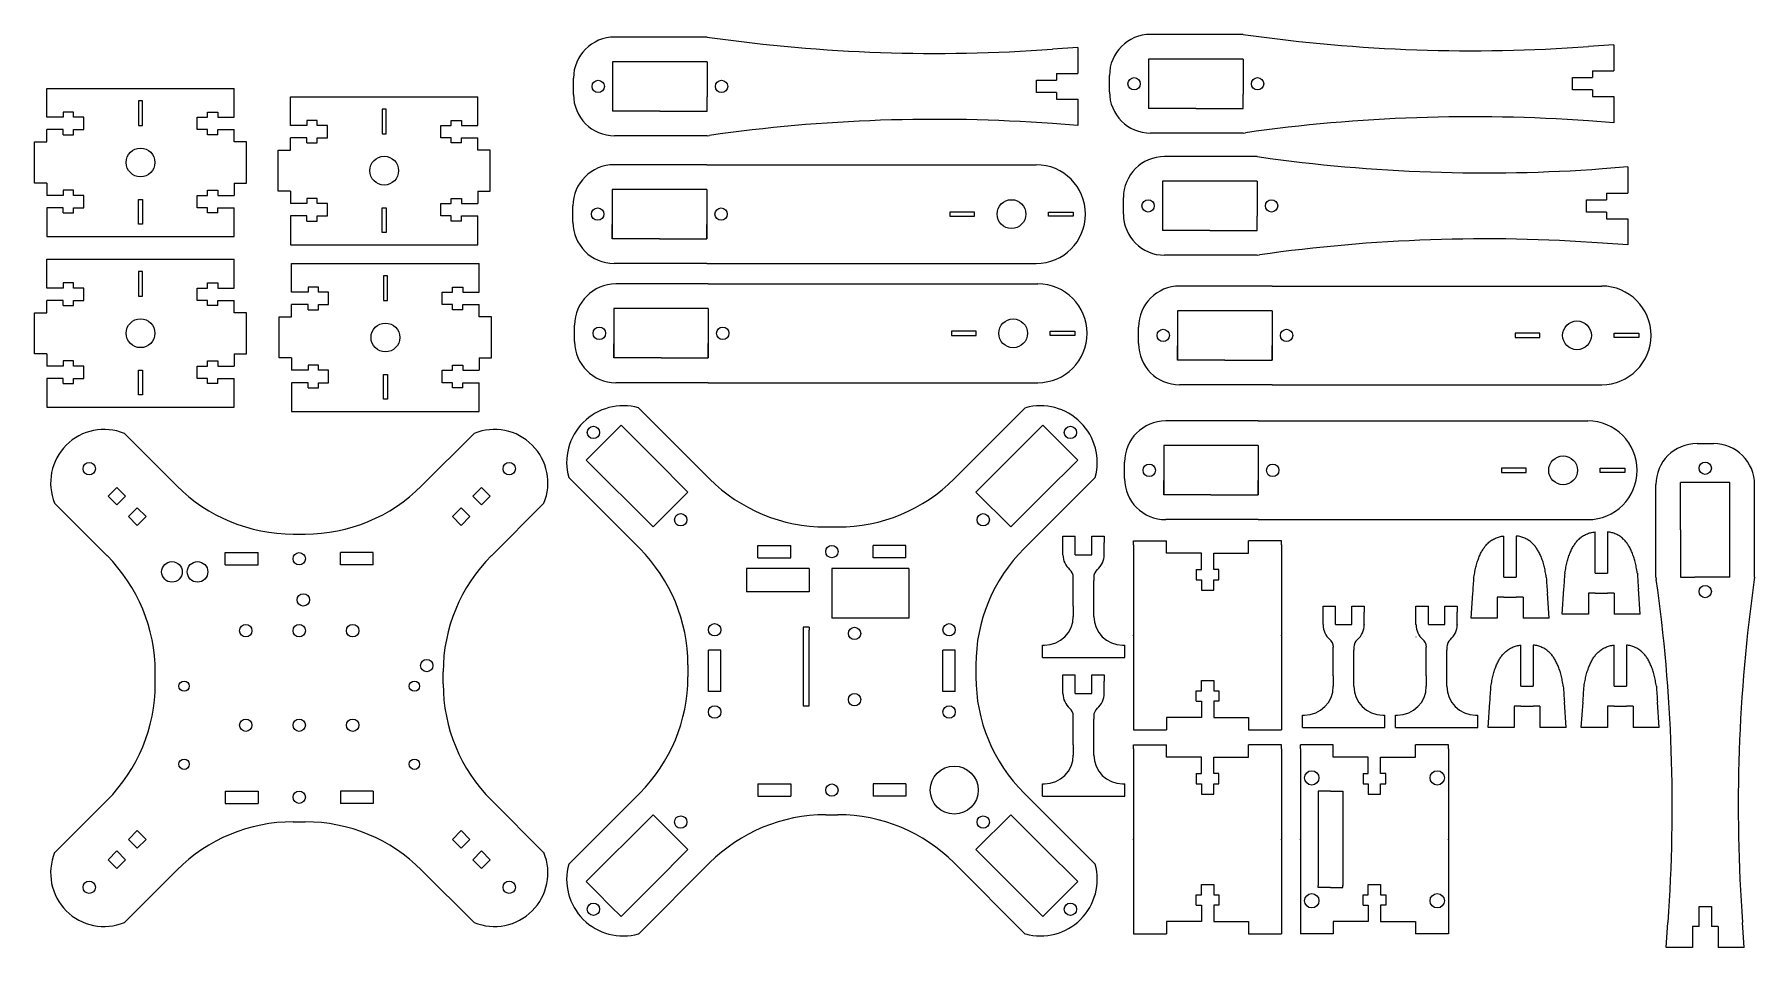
# Model space of a CAD drawing. Header units: millimetres. Extents: x 4 to 213, y 2 to 113.
import ezdxf

# ---------------------------------------------------------------- set-up
doc = ezdxf.new("R2010")
doc.units = ezdxf.units.MM
doc.header["$PDSIZE"] = -1

msp = doc.modelspace()

# ---------------------------------------------------------------- linework, layer by layer
at = {"color": 7, "linetype": 'Continuous', "lineweight": 18}
for p, q in [((85.3, 113.09), (74.05, 113.09)), ((85.3, 113.09), (85.58, 113.05)), ((150.45, 113.41), (139.2, 113.41)), ((150.45, 113.41), (150.73, 113.37)), ((130.35, 111.84), (127.27, 111.61)), ((130.35, 111.84), (130.35, 108.65)), ((195.5, 112.16), (192.43, 111.94)), ((195.5, 112.16), (195.5, 108.98)), ((85.3, 110.09), (73.8, 110.09)), ((73.8, 110.09), (73.8, 104.09)), ((85.3, 110.09), (85.3, 108.33)), ((150.45, 110.41), (138.95, 110.41)), ((138.95, 110.41), (138.95, 104.41)), ((150.45, 110.41), (150.45, 108.65)), ((192.93, 108.98), (195.5, 108.98)), ((192.93, 108.98), (192.93, 108.16)), ((5.02, 103.34), (5.02, 106.84)), ((5.02, 106.84), (16.02, 106.84)), ((16.02, 106.84), (27.82, 106.84)), ((27.82, 103.34), (27.82, 106.84)), ((69.05, 107.09), (69.05, 108.09)), ((69.05, 106.09), (69.05, 107.09)), ((85.3, 108.33), (85.3, 105.84)), ((125.35, 106.34), (125.35, 107.84)), ((125.35, 107.84), (127.77, 107.84)), ((127.77, 108.65), (130.35, 108.65)), ((127.77, 108.65), (127.77, 107.84)), ((134.2, 107.41), (134.2, 108.41)), ((134.2, 106.41), (134.2, 107.41)), ((150.45, 108.65), (150.45, 106.16)), ((190.5, 106.66), (190.5, 108.16)), ((190.5, 108.16), (192.93, 108.16)), ((192.93, 106.66), (190.5, 106.66)), ((192.93, 106.66), (192.93, 105.85)), ((16.17, 105.34), (16.17, 102.34)), ((16.42, 105.34), (16.17, 105.34)), ((16.67, 105.34), (16.42, 105.34)), ((16.67, 102.34), (16.67, 105.34)), ((34.64, 102.34), (34.64, 105.84)), ((34.64, 105.84), (45.64, 105.84)), ((45.64, 105.84), (57.44, 105.84)), ((57.44, 102.34), (57.44, 105.84)), ((85.3, 104.09), (85.3, 105.84)), ((127.77, 106.34), (125.35, 106.34)), ((127.77, 106.34), (127.77, 105.53)), ((127.77, 105.53), (130.35, 105.53)), ((130.35, 105.53), (130.35, 102.34)), ((150.45, 104.41), (150.45, 106.16)), ((192.93, 105.85), (195.5, 105.85)), ((195.5, 105.85), (195.5, 102.66)), ((7.02, 103.34), (5.02, 103.34)), ((7.02, 103.96), (7.02, 103.34)), ((8.27, 103.96), (7.02, 103.96)), ((8.27, 103.34), (8.27, 103.96)), ((9.52, 103.34), (8.27, 103.34)), ((9.52, 101.84), (9.52, 103.34)), ((23.32, 101.84), (23.32, 103.34)), ((23.32, 103.34), (24.57, 103.34)), ((24.57, 103.34), (24.57, 103.96)), ((24.57, 103.96), (25.82, 103.96)), ((25.82, 103.96), (25.82, 103.34)), ((25.82, 103.34), (27.82, 103.34)), ((36.64, 102.96), (36.64, 102.34)), ((37.89, 102.96), (36.64, 102.96)), ((37.89, 102.34), (37.89, 102.96)), ((45.79, 104.34), (45.79, 101.34)), ((46.04, 104.34), (45.79, 104.34)), ((46.29, 104.34), (46.04, 104.34)), ((46.29, 101.34), (46.29, 104.34)), ((54.19, 102.34), (54.19, 102.96)), ((54.19, 102.96), (55.44, 102.96)), ((55.44, 102.96), (55.44, 102.34)), ((79.55, 104.09), (73.8, 104.09)), ((79.55, 104.09), (85.3, 104.09)), ((130.35, 102.34), (127.27, 102.56)), ((144.7, 104.41), (138.95, 104.41)), ((144.7, 104.41), (150.45, 104.41)), ((195.5, 102.66), (192.43, 102.89)), ((7.02, 101.84), (5.02, 101.84)), ((5.02, 100.34), (5.02, 101.84)), ((7.02, 101.21), (7.02, 101.84)), ((7.02, 101.21), (8.27, 101.21)), ((8.27, 101.84), (9.52, 101.84)), ((8.27, 101.21), (8.27, 101.84)), ((16.17, 102.34), (16.67, 102.34)), ((24.57, 101.84), (23.32, 101.84)), ((24.57, 101.21), (24.57, 101.84)), ((25.82, 101.21), (24.57, 101.21)), ((25.82, 101.21), (25.82, 101.84)), ((25.82, 101.84), (27.82, 101.84)), ((27.82, 100.34), (27.82, 101.84)), ((36.64, 102.34), (34.64, 102.34)), ((36.64, 100.84), (34.64, 100.84)), ((34.64, 99.34), (34.64, 100.84)), ((36.64, 100.21), (36.64, 100.84)), ((39.14, 102.34), (37.89, 102.34)), ((37.89, 100.84), (39.14, 100.84)), ((37.89, 100.21), (37.89, 100.84)), ((39.14, 100.84), (39.14, 102.34)), ((45.79, 101.34), (46.29, 101.34)), ((52.94, 100.84), (52.94, 102.34)), ((52.94, 102.34), (54.19, 102.34)), ((54.19, 100.84), (52.94, 100.84)), ((54.19, 100.21), (54.19, 100.84)), ((55.44, 102.34), (57.44, 102.34)), ((55.44, 100.21), (55.44, 100.84)), ((55.44, 100.84), (57.44, 100.84)), ((57.44, 99.34), (57.44, 100.84)), ((85.3, 101.09), (74.05, 101.09)), ((85.3, 101.09), (85.58, 101.13)), ((150.45, 101.41), (139.2, 101.41)), ((150.45, 101.41), (150.73, 101.45)), ((3.52, 95.34), (3.52, 100.34)), ((3.52, 100.34), (5.02, 100.34)), ((29.32, 100.34), (27.82, 100.34)), ((29.32, 95.34), (29.32, 100.34)), ((33.14, 94.34), (33.14, 99.34)), ((33.14, 99.34), (34.64, 99.34)), ((36.64, 100.21), (37.89, 100.21)), ((55.44, 100.21), (54.19, 100.21)), ((58.94, 99.34), (57.44, 99.34)), ((58.94, 94.34), (58.94, 99.34)), ((152.15, 98.56), (140.9, 98.56)), ((152.15, 98.56), (152.43, 98.52)), ((85.24, 97.56), (73.99, 97.56)), ((85.24, 97.56), (125.29, 97.56)), ((197.2, 97.31), (194.12, 97.08)), ((197.2, 97.31), (197.2, 94.12)), ((5.02, 95.34), (3.52, 95.34)), ((5.02, 95.34), (5.02, 93.84)), ((7.02, 94.46), (7.02, 93.84)), ((8.27, 94.46), (7.02, 94.46)), ((8.27, 93.84), (8.27, 94.46)), ((24.57, 93.84), (24.57, 94.46)), ((24.57, 94.46), (25.82, 94.46)), ((25.82, 94.46), (25.82, 93.84)), ((27.82, 95.34), (27.82, 93.84)), ((27.82, 95.34), (29.32, 95.34)), ((34.64, 94.34), (33.14, 94.34)), ((34.64, 94.34), (34.64, 92.84)), ((57.44, 94.34), (57.44, 92.84)), ((57.44, 94.34), (58.94, 94.34)), ((73.74, 94.56), (73.74, 92.8)), ((85.24, 94.56), (73.74, 94.56)), ((73.74, 94.56), (73.74, 88.56)), ((85.24, 94.56), (85.24, 88.56)), ((85.24, 94.56), (85.24, 92.8)), ((152.15, 95.56), (140.65, 95.56)), ((140.65, 95.56), (140.65, 89.56)), ((152.15, 95.56), (152.15, 93.8)), ((194.62, 94.12), (197.2, 94.12)), ((194.62, 94.12), (194.62, 93.31)), ((7.02, 93.84), (5.02, 93.84)), ((7.02, 92.34), (5.02, 92.34)), ((5.02, 92.34), (5.02, 88.84)), ((7.02, 91.71), (7.02, 92.34)), ((9.52, 93.84), (8.27, 93.84)), ((8.27, 92.34), (9.52, 92.34)), ((8.27, 91.71), (8.27, 92.34)), ((9.52, 92.34), (9.52, 93.84)), ((16.17, 90.34), (16.17, 93.34)), ((16.17, 93.34), (16.67, 93.34)), ((16.67, 93.34), (16.67, 90.34)), ((23.32, 92.34), (23.32, 93.84)), ((23.32, 93.84), (24.57, 93.84)), ((24.57, 92.34), (23.32, 92.34)), ((24.57, 91.71), (24.57, 92.34)), ((25.82, 93.84), (27.82, 93.84)), ((25.82, 91.71), (25.82, 92.34)), ((25.82, 92.34), (27.82, 92.34)), ((27.82, 88.84), (27.82, 92.34)), ((36.64, 92.84), (34.64, 92.84)), ((36.64, 93.46), (36.64, 92.84)), ((37.89, 93.46), (36.64, 93.46)), ((37.89, 92.84), (37.89, 93.46)), ((39.14, 92.84), (37.89, 92.84)), ((39.14, 91.34), (39.14, 92.84)), ((45.79, 89.34), (45.79, 92.34)), ((45.79, 92.34), (46.29, 92.34)), ((46.29, 92.34), (46.29, 89.34)), ((52.94, 91.34), (52.94, 92.84)), ((52.94, 92.84), (54.19, 92.84)), ((54.19, 92.84), (54.19, 93.46)), ((54.19, 93.46), (55.44, 93.46)), ((55.44, 93.46), (55.44, 92.84)), ((55.44, 92.84), (57.44, 92.84)), ((68.99, 91.56), (68.99, 92.56)), ((85.24, 92.8), (85.24, 90.31)), ((135.9, 92.56), (135.9, 93.56)), ((135.9, 91.56), (135.9, 92.56)), ((152.15, 93.8), (152.15, 91.31)), ((192.2, 91.81), (192.2, 93.31)), ((192.2, 93.31), (194.62, 93.31)), ((7.02, 91.71), (8.27, 91.71)), ((16.42, 90.34), (16.17, 90.34)), ((16.67, 90.34), (16.42, 90.34)), ((25.82, 91.71), (24.57, 91.71)), ((36.64, 91.34), (34.64, 91.34)), ((34.64, 91.34), (34.64, 87.84)), ((36.64, 90.71), (36.64, 91.34)), ((36.64, 90.71), (37.89, 90.71)), ((37.89, 91.34), (39.14, 91.34)), ((37.89, 90.71), (37.89, 91.34)), ((54.19, 91.34), (52.94, 91.34)), ((54.19, 90.71), (54.19, 91.34)), ((55.44, 90.71), (54.19, 90.71)), ((55.44, 90.71), (55.44, 91.34)), ((55.44, 91.34), (57.44, 91.34)), ((57.44, 87.84), (57.44, 91.34)), ((68.99, 90.56), (68.99, 91.56)), ((73.74, 88.56), (73.74, 90.3)), ((85.24, 88.56), (85.24, 90.31)), ((114.79, 91.81), (114.79, 91.56)), ((117.79, 91.81), (114.79, 91.81)), ((114.79, 91.56), (114.79, 91.31)), ((114.79, 91.31), (117.79, 91.31)), ((117.79, 91.31), (117.79, 91.81)), ((126.79, 91.31), (126.79, 91.81)), ((126.79, 91.81), (129.79, 91.81)), ((129.79, 91.31), (126.79, 91.31)), ((129.79, 91.81), (129.79, 91.56)), ((129.79, 91.56), (129.79, 91.31)), ((152.15, 89.56), (152.15, 91.31)), ((194.62, 91.81), (192.2, 91.81)), ((194.62, 91.81), (194.62, 91)), ((194.62, 91), (197.2, 91)), ((197.2, 91), (197.2, 87.81)), ((5.02, 88.84), (16.02, 88.84)), ((16.02, 88.84), (27.82, 88.84)), ((34.64, 87.84), (45.64, 87.84)), ((45.64, 87.84), (57.44, 87.84)), ((46.04, 89.34), (45.79, 89.34)), ((46.29, 89.34), (46.04, 89.34)), ((79.49, 88.56), (73.74, 88.56)), ((79.49, 88.56), (85.24, 88.56)), ((146.4, 89.56), (140.65, 89.56)), ((146.4, 89.56), (152.15, 89.56)), ((197.2, 87.81), (194.12, 88.03)), ((5.02, 82.57), (5.02, 86.07)), ((5.02, 86.07), (16.02, 86.07)), ((16.02, 86.07), (27.82, 86.07)), ((27.82, 82.57), (27.82, 86.07)), ((152.15, 86.56), (140.9, 86.56)), ((152.15, 86.56), (152.43, 86.6)), ((16.17, 84.57), (16.17, 81.57)), ((16.42, 84.57), (16.17, 84.57)), ((16.67, 84.57), (16.42, 84.57)), ((16.67, 81.57), (16.67, 84.57)), ((34.79, 82.06), (34.79, 85.56)), ((34.79, 85.56), (45.79, 85.56)), ((45.79, 85.56), (57.59, 85.56)), ((45.94, 84.06), (45.94, 81.06)), ((46.19, 84.06), (45.94, 84.06)), ((46.44, 84.06), (46.19, 84.06)), ((46.44, 81.06), (46.44, 84.06)), ((57.59, 82.06), (57.59, 85.56)), ((85.24, 85.56), (73.99, 85.56)), ((85.24, 85.56), (125.29, 85.56)), ((7.02, 82.57), (5.02, 82.57)), ((7.02, 83.2), (7.02, 82.57)), ((8.27, 83.2), (7.02, 83.2)), ((8.27, 82.57), (8.27, 83.2)), ((9.52, 82.57), (8.27, 82.57)), ((9.52, 81.07), (9.52, 82.57)), ((16.17, 81.57), (16.67, 81.57)), ((23.32, 81.07), (23.32, 82.57)), ((23.32, 82.57), (24.57, 82.57)), ((24.57, 82.57), (24.57, 83.2)), ((24.57, 83.2), (25.82, 83.2)), ((25.82, 83.2), (25.82, 82.57)), ((25.82, 82.57), (27.82, 82.57)), ((36.79, 82.06), (34.79, 82.06)), ((36.79, 82.68), (36.79, 82.06)), ((38.04, 82.68), (36.79, 82.68)), ((38.04, 82.06), (38.04, 82.68)), ((39.29, 82.06), (38.04, 82.06)), ((39.29, 80.56), (39.29, 82.06)), ((53.09, 80.56), (53.09, 82.06)), ((53.09, 82.06), (54.34, 82.06)), ((54.34, 82.06), (54.34, 82.68)), ((54.34, 82.68), (55.59, 82.68)), ((55.59, 82.68), (55.59, 82.06)), ((55.59, 82.06), (57.59, 82.06)), ((85.44, 83.06), (74.19, 83.06)), ((85.44, 83.06), (125.49, 83.06)), ((153.98, 82.81), (142.73, 82.81)), ((153.98, 82.81), (194.03, 82.81)), ((3.52, 74.57), (3.52, 79.57)), ((3.52, 79.57), (5.02, 79.57)), ((7.02, 81.07), (5.02, 81.07)), ((5.02, 79.57), (5.02, 81.07)), ((7.02, 80.45), (7.02, 81.07)), ((7.02, 80.45), (8.27, 80.45)), ((8.27, 81.07), (9.52, 81.07)), ((8.27, 80.45), (8.27, 81.07)), ((24.57, 81.07), (23.32, 81.07)), ((24.57, 80.45), (24.57, 81.07)), ((25.82, 80.45), (24.57, 80.45)), ((25.82, 80.45), (25.82, 81.07)), ((25.82, 81.07), (27.82, 81.07)), ((27.82, 79.57), (27.82, 81.07)), ((29.32, 79.57), (27.82, 79.57)), ((29.32, 74.57), (29.32, 79.57)), ((36.79, 80.56), (34.79, 80.56)), ((34.79, 79.06), (34.79, 80.56)), ((36.79, 79.93), (36.79, 80.56)), ((36.79, 79.93), (38.04, 79.93)), ((38.04, 80.56), (39.29, 80.56)), ((38.04, 79.93), (38.04, 80.56)), ((45.94, 81.06), (46.44, 81.06)), ((54.34, 80.56), (53.09, 80.56)), ((54.34, 79.93), (54.34, 80.56)), ((55.59, 79.93), (54.34, 79.93)), ((55.59, 79.93), (55.59, 80.56)), ((55.59, 80.56), (57.59, 80.56)), ((57.59, 79.06), (57.59, 80.56)), ((73.94, 80.06), (73.94, 78.3)), ((85.44, 80.06), (73.94, 80.06)), ((73.94, 80.06), (73.94, 74.06)), ((85.44, 80.06), (85.44, 74.06)), ((85.44, 80.06), (85.44, 78.3)), ((142.48, 79.81), (142.48, 78.05)), ((153.98, 79.81), (142.48, 79.81)), ((142.48, 79.81), (142.48, 73.81)), ((153.98, 79.81), (153.98, 73.81)), ((153.98, 79.81), (153.98, 78.05)), ((33.29, 74.06), (33.29, 79.06)), ((33.29, 79.06), (34.79, 79.06)), ((59.09, 79.06), (57.59, 79.06)), ((59.09, 74.06), (59.09, 79.06)), ((69.19, 77.06), (69.19, 78.06)), ((85.44, 78.3), (85.44, 75.81)), ((137.73, 76.81), (137.73, 77.81)), ((153.98, 78.05), (153.98, 75.56)), ((69.19, 76.06), (69.19, 77.06)), ((73.94, 74.06), (73.94, 75.8)), ((85.44, 74.06), (85.44, 75.81)), ((114.99, 77.31), (114.99, 77.06)), ((117.99, 77.31), (114.99, 77.31)), ((114.99, 77.06), (114.99, 76.81)), ((114.99, 76.81), (117.99, 76.81)), ((117.99, 76.81), (117.99, 77.31)), ((126.99, 76.81), (126.99, 77.31)), ((126.99, 77.31), (129.99, 77.31)), ((129.99, 76.81), (126.99, 76.81)), ((129.99, 77.31), (129.99, 77.06)), ((129.99, 77.06), (129.99, 76.81)), ((137.73, 75.81), (137.73, 76.81)), ((142.48, 73.81), (142.48, 75.55)), ((153.98, 73.81), (153.98, 75.56)), ((183.53, 77.06), (183.53, 76.81)), ((186.53, 77.06), (183.53, 77.06)), ((183.53, 76.81), (183.53, 76.56)), ((183.53, 76.56), (186.53, 76.56)), ((186.53, 76.56), (186.53, 77.06)), ((195.53, 76.56), (195.53, 77.06)), ((195.53, 77.06), (198.53, 77.06)), ((198.53, 76.56), (195.53, 76.56)), ((198.53, 77.06), (198.53, 76.81)), ((198.53, 76.81), (198.53, 76.56)), ((5.02, 74.57), (3.52, 74.57)), ((5.02, 74.57), (5.02, 73.07)), ((7.02, 73.7), (7.02, 73.07)), ((8.27, 73.7), (7.02, 73.7)), ((8.27, 73.07), (8.27, 73.7)), ((24.57, 73.07), (24.57, 73.7)), ((24.57, 73.7), (25.82, 73.7)), ((25.82, 73.7), (25.82, 73.07)), ((27.82, 74.57), (27.82, 73.07)), ((27.82, 74.57), (29.32, 74.57)), ((34.79, 74.06), (33.29, 74.06)), ((34.79, 74.06), (34.79, 72.56)), ((57.59, 74.06), (57.59, 72.56)), ((57.59, 74.06), (59.09, 74.06)), ((79.69, 74.06), (73.94, 74.06)), ((79.69, 74.06), (85.44, 74.06)), ((148.23, 73.81), (142.48, 73.81)), ((148.23, 73.81), (153.98, 73.81)), ((7.02, 73.07), (5.02, 73.07)), ((7.02, 71.57), (5.02, 71.57)), ((5.02, 71.57), (5.02, 68.07)), ((7.02, 70.95), (7.02, 71.57)), ((9.52, 73.07), (8.27, 73.07)), ((8.27, 71.57), (9.52, 71.57)), ((8.27, 70.95), (8.27, 71.57)), ((9.52, 71.57), (9.52, 73.07)), ((16.17, 69.57), (16.17, 72.57)), ((16.17, 72.57), (16.67, 72.57)), ((16.67, 72.57), (16.67, 69.57)), ((23.32, 71.57), (23.32, 73.07)), ((23.32, 73.07), (24.57, 73.07)), ((24.57, 71.57), (23.32, 71.57)), ((24.57, 70.95), (24.57, 71.57)), ((25.82, 73.07), (27.82, 73.07)), ((25.82, 70.95), (25.82, 71.57)), ((25.82, 71.57), (27.82, 71.57)), ((27.82, 68.07), (27.82, 71.57)), ((36.79, 72.56), (34.79, 72.56)), ((36.79, 73.18), (36.79, 72.56)), ((38.04, 73.18), (36.79, 73.18)), ((38.04, 72.56), (38.04, 73.18)), ((39.29, 72.56), (38.04, 72.56)), ((39.29, 71.06), (39.29, 72.56)), ((45.94, 69.06), (45.94, 72.06)), ((45.94, 72.06), (46.44, 72.06)), ((46.44, 72.06), (46.44, 69.06)), ((53.09, 71.06), (53.09, 72.56)), ((53.09, 72.56), (54.34, 72.56)), ((54.34, 72.56), (54.34, 73.18)), ((54.34, 73.18), (55.59, 73.18)), ((55.59, 73.18), (55.59, 72.56)), ((55.59, 72.56), (57.59, 72.56)), ((7.02, 70.95), (8.27, 70.95)), ((16.42, 69.57), (16.17, 69.57)), ((16.67, 69.57), (16.42, 69.57)), ((25.82, 70.95), (24.57, 70.95)), ((36.79, 71.06), (34.79, 71.06)), ((34.79, 71.06), (34.79, 67.56)), ((36.79, 70.43), (36.79, 71.06)), ((36.79, 70.43), (38.04, 70.43)), ((38.04, 71.06), (39.29, 71.06)), ((38.04, 70.43), (38.04, 71.06)), ((46.19, 69.06), (45.94, 69.06)), ((46.44, 69.06), (46.19, 69.06)), ((54.34, 71.06), (53.09, 71.06)), ((54.34, 70.43), (54.34, 71.06)), ((55.59, 70.43), (54.34, 70.43)), ((55.59, 70.43), (55.59, 71.06)), ((55.59, 71.06), (57.59, 71.06)), ((57.59, 67.56), (57.59, 71.06)), ((85.44, 71.06), (74.19, 71.06)), ((85.44, 71.06), (125.49, 71.06)), ((153.98, 70.81), (142.73, 70.81)), ((153.98, 70.81), (194.03, 70.81)), ((5.02, 68.07), (16.02, 68.07)), ((16.02, 68.07), (27.82, 68.07)), ((34.79, 67.56), (45.79, 67.56)), ((45.79, 67.56), (57.59, 67.56)), ((76.95, 68.01), (85.59, 59.37)), ((123.97, 68.01), (115.33, 59.37)), ((14.47, 64.88), (20.84, 58.51)), ((56.96, 64.88), (50.59, 58.51)), ((74.83, 65.88), (73.59, 64.65)), ((78.9, 61.82), (74.83, 65.88)), ((126.09, 65.88), (117.96, 57.75)), ((126.09, 65.88), (127.34, 64.64)), ((152.29, 66.4), (141.04, 66.4)), ((152.29, 66.4), (192.34, 66.4)), ((70.59, 61.64), (71.83, 62.89)), ((71.83, 62.89), (73.59, 64.65)), ((127.34, 64.64), (129.1, 62.88)), ((130.34, 61.64), (129.1, 62.88)), ((140.79, 63.4), (140.79, 61.65)), ((152.29, 63.4), (140.79, 63.4)), ((140.79, 63.4), (140.79, 57.4)), ((152.29, 63.4), (152.29, 57.4)), ((152.29, 63.4), (152.29, 61.64)), ((205.62, 63.66), (206.62, 63.66)), ((206.62, 63.66), (207.62, 63.66)), ((70.59, 61.64), (78.72, 53.51)), ((78.9, 61.82), (82.96, 57.75)), ((126.27, 57.58), (130.34, 61.64)), ((136.04, 60.4), (136.04, 61.4)), ((152.29, 61.64), (152.29, 59.15)), ((181.84, 60.65), (181.84, 60.4)), ((184.84, 60.65), (181.84, 60.65)), ((184.84, 60.15), (184.84, 60.65)), ((193.84, 60.15), (193.84, 60.65)), ((193.84, 60.65), (196.84, 60.65)), ((196.84, 60.65), (196.84, 60.4)), ((68.47, 59.52), (77.1, 50.88)), ((132.46, 59.52), (123.82, 50.88)), ((136.04, 59.4), (136.04, 60.4)), ((140.79, 57.4), (140.79, 59.15)), ((152.29, 57.4), (152.29, 59.15)), ((181.84, 60.4), (181.84, 60.15)), ((181.84, 60.15), (184.84, 60.15)), ((196.84, 60.15), (193.84, 60.15)), ((196.84, 60.4), (196.84, 60.15)), ((200.62, 47.41), (200.62, 58.66)), ((203.62, 53.16), (203.62, 58.91)), ((209.62, 58.91), (203.62, 58.91)), ((209.62, 47.41), (209.62, 58.91)), ((212.62, 47.41), (212.62, 58.66)), ((13.55, 58.31), (12.49, 57.25)), ((13.55, 56.19), (12.49, 57.25)), ((14.61, 57.25), (13.55, 58.31)), ((14.61, 57.25), (13.55, 56.19)), ((56.82, 57.25), (57.88, 58.31)), ((56.82, 57.25), (57.88, 56.19)), ((57.88, 58.31), (58.94, 57.25)), ((57.88, 56.19), (58.94, 57.25)), ((78.72, 53.51), (82.96, 57.75)), ((117.96, 57.75), (122.2, 53.51)), ((126.27, 57.58), (122.2, 53.51)), ((146.54, 57.4), (140.79, 57.4)), ((146.54, 57.4), (152.29, 57.4)), ((5.98, 56.4), (12.36, 50.02)), ((16.03, 55.83), (14.96, 54.77)), ((16.03, 53.71), (14.96, 54.77)), ((17.09, 54.77), (16.03, 55.83)), ((17.09, 54.77), (16.03, 53.71)), ((54.34, 54.77), (55.4, 55.83)), ((54.34, 54.77), (55.4, 53.71)), ((55.4, 55.83), (56.46, 54.77)), ((55.4, 53.71), (56.46, 54.77)), ((65.45, 56.4), (59.07, 50.02)), ((152.29, 54.4), (141.04, 54.4)), ((152.29, 54.4), (192.34, 54.4)), ((34.98, 52.65), (36.44, 52.65)), ((99.73, 53.51), (101.19, 53.51)), ((128.55, 51.64), (128.55, 52.39)), ((128.55, 52.39), (130.05, 52.39)), ((130.05, 51.64), (130.05, 52.39)), ((132.05, 52.39), (133.55, 52.39)), ((132.05, 51.64), (132.05, 52.39)), ((133.55, 52.39), (133.55, 51.64)), ((182.15, 47.41), (182.15, 52.41)), ((183.65, 52.41), (183.65, 47.41)), ((193.22, 47.91), (193.22, 52.91)), ((194.72, 52.91), (194.72, 47.91)), ((203.62, 53.16), (203.62, 47.41)), ((26.71, 50.4), (30.71, 50.4)), ((26.71, 48.9), (26.71, 50.4)), ((30.71, 48.9), (30.71, 50.4)), ((44.71, 50.4), (40.71, 50.4)), ((40.71, 48.9), (40.71, 50.4)), ((44.71, 48.9), (44.71, 50.4)), ((91.46, 51.26), (95.46, 51.26)), ((91.46, 49.76), (91.46, 51.26)), ((95.46, 49.76), (95.46, 51.26)), ((109.46, 51.26), (105.46, 51.26)), ((105.46, 49.76), (105.46, 51.26)), ((109.46, 49.76), (109.46, 51.26)), ((128.55, 50.14), (128.55, 51.64)), ((130.05, 50.14), (130.05, 51.64)), ((132.05, 50.14), (132.05, 51.64)), ((133.55, 50.14), (133.55, 51.64)), ((137.12, 51.83), (141.12, 51.83)), ((137.12, 51.33), (137.12, 51.83)), ((137.12, 51.33), (137.12, 29.33)), ((141.12, 51.33), (141.12, 51.83)), ((141.12, 50.33), (141.12, 51.33)), ((145.37, 50.33), (141.12, 50.33)), ((145.37, 48.33), (145.37, 50.33)), ((146.87, 50.33), (151.12, 50.33)), ((146.87, 48.33), (146.87, 50.33)), ((155.12, 51.83), (151.12, 51.83)), ((151.12, 51.33), (151.12, 51.83)), ((151.12, 50.33), (151.12, 51.33)), ((155.12, 51.33), (155.12, 51.83)), ((155.12, 51.33), (155.12, 29.33)), ((26.71, 48.9), (30.71, 48.9)), ((44.71, 48.9), (40.71, 48.9)), ((97.71, 48.48), (90.09, 48.48)), ((90.09, 48.48), (90.09, 45.63)), ((91.46, 49.76), (95.46, 49.76)), ((97.71, 48.48), (97.71, 45.63)), ((100.46, 48.48), (100.46, 42.43)), ((109.81, 48.48), (100.46, 48.48)), ((109.46, 49.76), (105.46, 49.76)), ((109.81, 48.48), (109.81, 42.43)), ((128.55, 50.14), (128.55, 50.11)), ((128.55, 48.64), (128.55, 48.64)), ((130.05, 50.14), (132.05, 50.14)), ((133.55, 48.64), (133.54, 48.64)), ((133.55, 50.14), (133.55, 50.14)), ((144.74, 48.33), (145.37, 48.33)), ((144.74, 48.33), (144.74, 47.08)), ((147.49, 48.33), (146.87, 48.33)), ((147.49, 47.08), (147.49, 48.33)), ((129.8, 47.02), (129.8, 47.4)), ((129.8, 43.89), (129.8, 47.02)), ((132.3, 47.4), (132.3, 47.02)), ((132.3, 43.89), (132.3, 47.02)), ((144.74, 47.08), (145.37, 47.08)), ((145.37, 47.08), (145.37, 45.83)), ((146.87, 47.08), (147.49, 47.08)), ((146.87, 45.83), (146.87, 47.08)), ((182.15, 47.41), (183.65, 47.41)), ((193.22, 47.91), (194.72, 47.91)), ((200.62, 47.41), (200.66, 47.13)), ((203.62, 47.41), (205.37, 47.41)), ((207.86, 47.41), (205.37, 47.41)), ((209.62, 47.41), (207.86, 47.41)), ((212.62, 47.41), (212.58, 47.13)), ((97.71, 45.63), (90.09, 45.63)), ((145.37, 45.83), (146.87, 45.83)), ((178.15, 42.41), (178.38, 45.48)), ((181.34, 44.98), (181.34, 42.41)), ((182.15, 44.98), (181.34, 44.98)), ((182.15, 44.98), (183.65, 44.98)), ((184.47, 44.98), (183.65, 44.98)), ((184.47, 44.98), (184.47, 42.41)), ((187.65, 42.41), (187.43, 45.48)), ((189.22, 42.91), (189.44, 45.98)), ((192.41, 45.48), (192.41, 42.91)), ((193.22, 45.48), (192.41, 45.48)), ((193.22, 45.48), (194.72, 45.48)), ((195.53, 45.48), (194.72, 45.48)), ((195.53, 45.48), (195.53, 42.91)), ((198.72, 42.91), (198.5, 45.98)), ((109.81, 42.43), (100.46, 42.43)), ((129.8, 43.89), (129.8, 42.64)), ((132.3, 42.64), (132.3, 43.89)), ((160.16, 43.14), (160.16, 43.89)), ((160.16, 43.89), (161.66, 43.89)), ((160.16, 41.64), (160.16, 43.14)), ((161.66, 43.14), (161.66, 43.89)), ((161.66, 41.64), (161.66, 43.14)), ((163.66, 43.89), (165.16, 43.89)), ((163.66, 43.14), (163.66, 43.89)), ((163.66, 41.64), (163.66, 43.14)), ((165.16, 43.89), (165.16, 43.14)), ((165.16, 41.64), (165.16, 43.14)), ((171.46, 43.14), (171.46, 43.89)), ((171.46, 43.89), (172.96, 43.89)), ((171.46, 41.64), (171.46, 43.14)), ((172.96, 43.14), (172.96, 43.89)), ((172.96, 41.64), (172.96, 43.14)), ((174.96, 43.89), (176.46, 43.89)), ((174.96, 43.14), (174.96, 43.89)), ((174.96, 41.64), (174.96, 43.14)), ((176.46, 43.89), (176.46, 43.14)), ((176.46, 41.64), (176.46, 43.14)), ((181.34, 42.41), (178.15, 42.41)), ((187.65, 42.41), (184.47, 42.41)), ((192.41, 42.91), (189.22, 42.91)), ((198.72, 42.91), (195.53, 42.91)), ((96.96, 41.31), (96.96, 31.76)), ((97.71, 41.31), (96.96, 41.31)), ((97.71, 41.31), (97.71, 40.95)), ((97.71, 31.76), (97.71, 40.95)), ((160.16, 41.64), (160.16, 41.6)), ((160.16, 40.14), (160.17, 40.14)), ((161.66, 41.64), (163.66, 41.64)), ((165.16, 41.64), (165.16, 41.63)), ((165.16, 40.14), (165.16, 40.14)), ((171.46, 41.64), (171.46, 41.6)), ((171.46, 40.14), (171.47, 40.14)), ((172.96, 41.64), (174.96, 41.64)), ((176.46, 41.64), (176.46, 41.63)), ((176.46, 40.14), (176.46, 40.14)), ((85.46, 33.51), (85.46, 38.51)), ((86.96, 38.51), (85.46, 38.51)), ((86.96, 33.51), (86.96, 38.51)), ((113.96, 33.51), (113.96, 38.51)), ((115.46, 38.51), (113.96, 38.51)), ((115.46, 33.51), (115.46, 38.51)), ((126.05, 37.64), (126.05, 39.14)), ((126.05, 39.14), (126.3, 39.14)), ((126.05, 37.64), (136.05, 37.64)), ((128.55, 37.64), (133.55, 37.64)), ((135.8, 39.14), (136.05, 39.14)), ((136.05, 37.64), (136.05, 39.14)), ((161.41, 38.51), (161.41, 38.89)), ((161.41, 35.39), (161.41, 38.51)), ((163.91, 38.89), (163.91, 38.51)), ((163.91, 35.39), (163.91, 38.51)), ((172.71, 38.51), (172.71, 38.89)), ((172.71, 35.39), (172.71, 38.51)), ((175.21, 38.89), (175.21, 38.51)), ((175.21, 35.39), (175.21, 38.51)), ((184.22, 34.14), (184.22, 39.14)), ((185.72, 39.14), (185.72, 34.14)), ((195.53, 34.14), (195.53, 39.14)), ((197.03, 39.14), (197.03, 34.14)), ((18.21, 34.42), (18.21, 35.88)), ((53.21, 34.42), (53.21, 35.88)), ((82.96, 36.74), (82.96, 35.28)), ((117.96, 36.74), (117.96, 35.28)), ((86.96, 33.51), (85.46, 33.51)), ((115.46, 33.51), (113.96, 33.51)), ((128.55, 34.77), (128.55, 35.52)), ((128.55, 35.52), (130.05, 35.52)), ((128.55, 33.27), (128.55, 34.77)), ((130.05, 34.77), (130.05, 35.52)), ((130.05, 33.27), (130.05, 34.77)), ((132.05, 35.52), (133.55, 35.52)), ((132.05, 34.77), (132.05, 35.52)), ((132.05, 33.27), (132.05, 34.77)), ((133.55, 35.52), (133.55, 34.77)), ((133.55, 33.27), (133.55, 34.77)), ((144.74, 32.33), (144.74, 33.58)), ((144.74, 33.58), (145.37, 33.58)), ((145.37, 34.83), (146.87, 34.83)), ((145.37, 33.58), (145.37, 34.83)), ((146.87, 34.83), (146.87, 33.58)), ((146.87, 33.58), (147.49, 33.58)), ((147.49, 33.58), (147.49, 32.33)), ((161.41, 35.39), (161.41, 34.14)), ((163.91, 34.14), (163.91, 35.39)), ((172.71, 35.39), (172.71, 34.14)), ((175.21, 34.14), (175.21, 35.39)), ((184.22, 34.14), (185.72, 34.14)), ((195.53, 34.14), (197.03, 34.14)), ((96.96, 31.76), (97.71, 31.76)), ((128.55, 33.27), (128.55, 33.24)), ((128.55, 31.77), (128.55, 31.77)), ((130.05, 33.27), (132.05, 33.27)), ((133.55, 31.77), (133.54, 31.77)), ((133.55, 33.27), (133.55, 33.27)), ((144.74, 32.33), (145.37, 32.33)), ((145.37, 32.33), (145.37, 30.33)), ((147.49, 32.33), (146.87, 32.33)), ((146.87, 32.33), (146.87, 30.33)), ((180.22, 29.14), (180.44, 32.21)), ((183.41, 31.71), (183.41, 29.14)), ((184.22, 31.71), (183.41, 31.71)), ((184.22, 31.71), (185.72, 31.71)), ((186.53, 31.71), (185.72, 31.71)), ((186.53, 31.71), (186.53, 29.14)), ((189.72, 29.14), (189.5, 32.21)), ((191.53, 29.14), (191.76, 32.21)), ((194.72, 31.71), (194.72, 29.14)), ((195.53, 31.71), (194.72, 31.71)), ((195.53, 31.71), (197.03, 31.71)), ((197.84, 31.71), (197.03, 31.71)), ((197.84, 31.71), (197.84, 29.14)), ((201.03, 29.14), (200.81, 32.21)), ((129.8, 30.15), (129.8, 30.53)), ((129.8, 27.02), (129.8, 30.15)), ((132.3, 30.53), (132.3, 30.15)), ((132.3, 27.02), (132.3, 30.15)), ((137.12, 29.33), (137.12, 28.83)), ((141.12, 30.33), (141.12, 29.33)), ((145.37, 30.33), (141.12, 30.33)), ((141.12, 29.33), (141.12, 28.83)), ((146.87, 30.33), (151.12, 30.33)), ((151.12, 30.33), (151.12, 29.33)), ((151.12, 29.33), (151.12, 28.83)), ((155.12, 29.33), (155.12, 28.83)), ((157.66, 29.14), (157.66, 30.64)), ((157.66, 30.64), (157.91, 30.64)), ((167.41, 30.64), (167.66, 30.64)), ((167.66, 29.14), (167.66, 30.64)), ((168.96, 29.14), (168.96, 30.64)), ((168.96, 30.64), (169.21, 30.64)), ((178.71, 30.64), (178.96, 30.64)), ((178.96, 29.14), (178.96, 30.64)), ((137.12, 28.83), (141.12, 28.83)), ((151.12, 28.83), (155.12, 28.83)), ((157.66, 29.14), (167.66, 29.14)), ((160.16, 29.14), (165.16, 29.14)), ((168.96, 29.14), (178.96, 29.14)), ((171.46, 29.14), (176.46, 29.14)), ((183.41, 29.14), (180.22, 29.14)), ((189.72, 29.14), (186.53, 29.14)), ((194.72, 29.14), (191.53, 29.14)), ((201.03, 29.14), (197.84, 29.14)), ((129.8, 27.02), (129.8, 25.77)), ((132.3, 25.77), (132.3, 27.02)), ((137.12, 27.02), (141.12, 27.02)), ((137.12, 26.52), (137.12, 27.02)), ((137.12, 26.52), (137.12, 4.52)), ((141.12, 26.52), (141.12, 27.02)), ((141.12, 25.52), (141.12, 26.52)), ((145.37, 25.52), (141.12, 25.52)), ((145.37, 23.52), (145.37, 25.52)), ((146.87, 25.52), (151.12, 25.52)), ((146.87, 23.52), (146.87, 25.52)), ((155.12, 27.02), (151.12, 27.02)), ((151.12, 26.52), (151.12, 27.02)), ((151.12, 25.52), (151.12, 26.52)), ((155.12, 26.52), (155.12, 27.02)), ((155.12, 26.52), (155.12, 4.52)), ((157.41, 26.52), (157.41, 27.02)), ((161.41, 27.02), (157.41, 27.02)), ((157.41, 26.52), (157.41, 4.52)), ((161.41, 26.52), (161.41, 27.02)), ((161.41, 25.52), (161.41, 26.52)), ((165.66, 25.52), (161.41, 25.52)), ((165.66, 23.52), (165.66, 25.52)), ((167.16, 25.52), (171.41, 25.52)), ((167.16, 23.52), (167.16, 25.52)), ((175.41, 27.02), (171.41, 27.02)), ((171.41, 26.52), (171.41, 27.02)), ((171.41, 25.52), (171.41, 26.52)), ((175.41, 26.52), (175.41, 27.02)), ((175.41, 26.52), (175.41, 4.52)), ((144.74, 23.52), (145.37, 23.52)), ((144.74, 23.52), (144.74, 22.27)), ((147.49, 23.52), (146.87, 23.52)), ((147.49, 22.27), (147.49, 23.52)), ((165.04, 23.52), (165.66, 23.52)), ((165.04, 23.52), (165.04, 22.27)), ((167.79, 23.52), (167.16, 23.52)), ((167.79, 22.27), (167.79, 23.52)), ((26.71, 21.4), (30.71, 21.4)), ((26.71, 21.4), (26.71, 19.9)), ((30.71, 21.4), (30.71, 19.9)), ((40.71, 21.4), (40.71, 19.9)), ((44.71, 21.4), (40.71, 21.4)), ((44.71, 21.4), (44.71, 19.9)), ((77.1, 21.14), (68.47, 12.5)), ((91.46, 22.26), (95.46, 22.26)), ((91.46, 22.26), (91.46, 20.76)), ((95.46, 22.26), (95.46, 20.76)), ((105.46, 22.26), (105.46, 20.76)), ((109.46, 22.26), (105.46, 22.26)), ((109.46, 22.26), (109.46, 20.76)), ((123.82, 21.14), (132.46, 12.5)), ((126.05, 20.77), (126.05, 22.27)), ((126.05, 22.27), (126.3, 22.27)), ((135.8, 22.27), (136.05, 22.27)), ((136.05, 20.77), (136.05, 22.27)), ((144.74, 22.27), (145.37, 22.27)), ((145.37, 22.27), (145.37, 21.02)), ((145.37, 21.02), (146.87, 21.02)), ((146.87, 22.27), (147.49, 22.27)), ((146.87, 21.02), (146.87, 22.27)), ((161.06, 21.37), (159.56, 21.37)), ((159.56, 21.37), (159.56, 21.12)), ((159.56, 21.12), (159.56, 9.92)), ((161.06, 21.37), (162.56, 21.37)), ((162.56, 21.37), (162.56, 21.12)), ((162.56, 21.12), (162.56, 9.92)), ((165.04, 22.27), (165.66, 22.27)), ((165.66, 22.27), (165.66, 21.02)), ((165.66, 21.02), (167.16, 21.02)), ((167.16, 22.27), (167.79, 22.27)), ((167.16, 21.02), (167.16, 22.27)), ((5.98, 13.9), (12.36, 20.28)), ((26.71, 19.9), (30.71, 19.9)), ((44.71, 19.9), (40.71, 19.9)), ((65.45, 13.9), (59.07, 20.28)), ((91.46, 20.76), (95.46, 20.76)), ((109.46, 20.76), (105.46, 20.76)), ((126.05, 20.77), (136.05, 20.77)), ((128.55, 20.77), (133.55, 20.77)), ((34.98, 17.65), (36.44, 17.65)), ((70.59, 10.38), (78.72, 18.51)), ((78.72, 18.51), (82.96, 14.27)), ((99.73, 18.51), (101.19, 18.51)), ((117.96, 14.27), (122.2, 18.51)), ((126.27, 14.44), (122.2, 18.51)), ((16.03, 16.58), (14.96, 15.52)), ((16.03, 14.46), (14.96, 15.52)), ((17.09, 15.52), (16.03, 16.58)), ((17.09, 15.52), (16.03, 14.46)), ((54.34, 15.52), (55.4, 16.58)), ((54.34, 15.52), (55.4, 14.46)), ((55.4, 16.58), (56.46, 15.52)), ((55.4, 14.46), (56.46, 15.52)), ((13.55, 14.11), (12.49, 13.05)), ((13.55, 11.99), (12.49, 13.05)), ((14.61, 13.05), (13.55, 14.11)), ((14.61, 13.05), (13.55, 11.99)), ((56.82, 13.05), (57.88, 14.11)), ((56.82, 13.05), (57.88, 11.99)), ((57.88, 14.11), (58.94, 13.05)), ((57.88, 11.99), (58.94, 13.05)), ((76.95, 4.01), (85.59, 12.65)), ((78.9, 10.2), (82.96, 14.27)), ((123.97, 4.01), (115.33, 12.65)), ((126.09, 6.14), (117.96, 14.27)), ((126.27, 14.44), (130.34, 10.38)), ((14.47, 5.42), (20.84, 11.79)), ((56.96, 5.42), (50.59, 11.79)), ((70.59, 10.38), (71.83, 9.13)), ((71.83, 9.13), (73.59, 7.37)), ((78.9, 10.2), (74.83, 6.14)), ((127.34, 7.38), (129.1, 9.14)), ((130.34, 10.38), (129.1, 9.14)), ((144.74, 7.52), (144.74, 8.77)), ((144.74, 8.77), (145.37, 8.77)), ((145.37, 10.02), (146.87, 10.02)), ((145.37, 8.77), (145.37, 10.02)), ((146.87, 10.02), (146.87, 8.77)), ((146.87, 8.77), (147.49, 8.77)), ((147.49, 8.77), (147.49, 7.52)), ((159.56, 9.67), (159.56, 9.92)), ((161.06, 9.67), (159.56, 9.67)), ((161.06, 9.67), (162.56, 9.67)), ((162.56, 9.67), (162.56, 9.92)), ((165.04, 7.52), (165.04, 8.77)), ((165.04, 8.77), (165.66, 8.77)), ((165.66, 10.02), (167.16, 10.02)), ((165.66, 8.77), (165.66, 10.02)), ((167.16, 10.02), (167.16, 8.77)), ((167.16, 8.77), (167.79, 8.77)), ((167.79, 8.77), (167.79, 7.52)), ((74.83, 6.14), (73.59, 7.37)), ((126.09, 6.14), (127.34, 7.38)), ((144.74, 7.52), (145.37, 7.52)), ((145.37, 7.52), (145.37, 5.52)), ((147.49, 7.52), (146.87, 7.52)), ((146.87, 7.52), (146.87, 5.52)), ((165.04, 7.52), (165.66, 7.52)), ((165.66, 7.52), (165.66, 5.52)), ((167.79, 7.52), (167.16, 7.52)), ((167.16, 7.52), (167.16, 5.52)), ((205.87, 4.93), (205.87, 7.36)), ((205.87, 7.36), (207.37, 7.36)), ((207.37, 7.36), (207.37, 4.93)), ((137.12, 4.52), (137.12, 4.02)), ((141.12, 5.52), (141.12, 4.52)), ((145.37, 5.52), (141.12, 5.52)), ((141.12, 4.52), (141.12, 4.02)), ((146.87, 5.52), (151.12, 5.52)), ((151.12, 5.52), (151.12, 4.52)), ((151.12, 4.52), (151.12, 4.02)), ((155.12, 4.52), (155.12, 4.02)), ((157.41, 4.52), (157.41, 4.02)), ((161.41, 5.52), (161.41, 4.52)), ((165.66, 5.52), (161.41, 5.52)), ((161.41, 4.52), (161.41, 4.02)), ((167.16, 5.52), (171.41, 5.52)), ((171.41, 5.52), (171.41, 4.52)), ((171.41, 4.52), (171.41, 4.02)), ((175.41, 4.52), (175.41, 4.02)), ((201.87, 2.36), (202.09, 5.43)), ((205.06, 4.93), (205.06, 2.36)), ((205.87, 4.93), (205.06, 4.93)), ((208.18, 4.93), (207.37, 4.93)), ((208.18, 4.93), (208.18, 2.36)), ((211.37, 2.36), (211.14, 5.43)), ((137.12, 4.02), (141.12, 4.02)), ((151.12, 4.02), (155.12, 4.02)), ((161.41, 4.02), (157.41, 4.02)), ((175.41, 4.02), (171.41, 4.02)), ((205.06, 2.36), (201.87, 2.36)), ((211.37, 2.36), (208.18, 2.36))]:
    msp.add_line(p, q, dxfattribs=at)
for centre, radius in [((72.05, 107.09), 0.75), ((87.05, 107.09), 0.75), ((137.2, 107.41), 0.75), ((152.2, 107.41), 0.75), ((16.42, 97.84), 1.75), ((46.04, 96.84), 1.75), ((71.99, 91.56), 0.75), ((86.99, 91.56), 0.75), ((122.29, 91.56), 1.75), ((138.9, 92.56), 0.75), ((153.9, 92.56), 0.75), ((16.42, 77.07), 1.75), ((46.19, 76.56), 1.75), ((72.19, 77.06), 0.75), ((87.19, 77.06), 0.75), ((122.49, 77.06), 1.75), ((140.73, 76.81), 0.75), ((155.73, 76.81), 0.75), ((191.03, 76.81), 1.75), ((71.47, 65), 0.75), ((129.45, 65), 0.75), ((10.19, 60.6), 0.75), ((61.24, 60.6), 0.75), ((139.04, 60.4), 0.75), ((154.04, 60.4), 0.75), ((189.34, 60.4), 1.75), ((206.62, 60.66), 0.75), ((82.08, 54.39), 0.75), ((118.85, 54.39), 0.75), ((35.71, 49.65), 0.75), ((100.46, 50.51), 0.75), ((20.24, 48.05), 1.25), ((23.35, 48.05), 1.25), ((206.62, 45.66), 0.75), ((36.21, 44.65), 0.75), ((29.21, 40.9), 0.75), ((35.71, 40.9), 0.75), ((42.21, 40.9), 0.75), ((86.21, 41.01), 0.75), ((103.21, 40.56), 0.75), ((114.71, 41.01), 0.75), ((51.21, 36.65), 0.75), ((21.71, 34.15), 0.625), ((49.71, 34.15), 0.625), ((86.21, 31.01), 0.75), ((103.21, 32.51), 0.75), ((114.71, 31.01), 0.75), ((29.21, 29.4), 0.75), ((35.71, 29.4), 0.75), ((42.21, 29.4), 0.75), ((21.71, 24.65), 0.625), ((49.71, 24.65), 0.625), ((115.33, 21.51), 2.92), ((158.79, 23), 0.875), ((174.04, 23), 0.875), ((35.71, 20.65), 0.75), ((100.46, 21.51), 0.75), ((82.08, 17.63), 0.75), ((118.85, 17.63), 0.75), ((10.19, 9.69), 0.75), ((61.24, 9.69), 0.75), ((158.79, 8.05), 0.875), ((174.04, 8.05), 0.875), ((71.47, 7.02), 0.75), ((129.45, 7.02), 0.75)]:
    msp.add_circle(centre, radius, dxfattribs=at)
for centre, radius, start, end in [((74.05, 108.09), 5, 90, 180), ((113.09, 306.1), 195, 261.889, 274.1704), ((139.2, 108.41), 5, 90, 180), ((178.25, 306.42), 195, 261.889, 274.1704), ((74.05, 106.09), 5, 180, 270), ((139.2, 106.41), 5, 180, 270), ((113.09, -91.92), 195, 85.8296, 98.111), ((178.25, -91.6), 195, 85.8296, 98.111), ((140.9, 93.56), 5, 90, 180), ((179.94, 291.57), 195, 261.889, 274.1704), ((73.99, 92.56), 5, 90, 180), ((125.29, 91.56), 6, 270, 90), ((73.99, 90.56), 5, 180, 270), ((140.9, 91.56), 5, 180, 270), ((179.94, -106.45), 195, 85.8296, 98.111), ((74.19, 78.06), 5, 90, 180), ((125.49, 77.06), 6, 270, 90), ((142.73, 77.81), 5, 90, 180), ((194.03, 76.81), 6, 270, 90), ((74.19, 76.06), 5, 180, 270), ((142.73, 75.81), 5, 180, 270), ((75.11, 61.36), 6.89, 74.4871, 195.5129), ((125.82, 61.36), 6.89, 344.4871, 105.5129), ((11.99, 58.87), 6.5, 67.6133, 202.3867), ((59.44, 58.87), 6.5, 337.6133, 112.3867), ((141.04, 61.4), 5, 90, 180), ((192.34, 60.4), 6, 270, 90), ((205.62, 58.66), 5, 90, 180), ((207.62, 58.66), 5, 360, 90), ((99.73, 73.51), 20, 225, 270), ((101.19, 73.51), 20, 270, 315), ((141.04, 59.4), 5, 180, 270), ((34.98, 72.65), 20, 225, 270), ((36.44, 72.65), 20, 270, 315), ((62.96, 36.74), 20, 0, 45), ((137.96, 36.74), 20, 135, 180), ((-1.79, 35.88), 20, 0, 45), ((73.21, 35.88), 20, 135, 180), ((130.86, 50.11), 2.31, 180, 229.5682), ((128.55, 47.4), 1.25, 0, 49.5682), ((133.54, 47.4), 1.25, 130.9146, 180), ((131.17, 50.14), 2.38, 310.9146, 0), ((-16.11, 59.66), 195, 355.8296, 356.3962), ((381.91, 59.66), 195, 183.6038, 184.1704), ((-5.04, 60.16), 195, 355.8296, 356.3962), ((392.98, 60.16), 195, 183.6038, 184.1704), ((7.61, 19.61), 195, 355.8296, 8.111), ((405.63, 19.61), 195, 171.889, 184.1704), ((126.3, 42.64), 3.5, 270, 0), ((135.8, 42.64), 3.5, 180, 270), ((162.48, 41.6), 2.31, 180, 229.5682), ((160.17, 38.89), 1.25, 0, 49.5682), ((165.16, 38.89), 1.25, 130.9146, 180), ((162.79, 41.63), 2.38, 310.9146, 0), ((173.78, 41.6), 2.31, 180, 229.5682), ((171.47, 38.89), 1.25, 0, 49.5682), ((176.46, 38.89), 1.25, 130.9146, 180), ((174.09, 41.63), 2.38, 310.9146, 0), ((-1.79, 34.42), 20, 315, 0), ((73.21, 34.42), 20, 180, 225), ((62.96, 35.28), 20, 315, 0), ((137.96, 35.28), 20, 180, 225), ((157.91, 34.14), 3.5, 270, 0), ((167.41, 34.14), 3.5, 180, 270), ((169.21, 34.14), 3.5, 270, 0), ((178.71, 34.14), 3.5, 180, 270), ((-14.04, 46.39), 195, 355.8296, 356.3962), ((383.98, 46.39), 195, 183.6038, 184.1704), ((-2.73, 46.39), 195, 355.8296, 356.3962), ((395.29, 46.39), 195, 183.6038, 184.1704), ((130.86, 33.24), 2.31, 180, 229.5682), ((128.55, 30.53), 1.25, 0, 49.5682), ((133.54, 30.53), 1.25, 130.9146, 180), ((131.17, 33.27), 2.38, 310.9146, 0), ((126.3, 25.77), 3.5, 270, 0), ((135.8, 25.77), 3.5, 180, 270), ((34.98, -2.35), 20, 90, 135), ((36.44, -2.35), 20, 45, 90), ((99.73, -1.49), 20, 90, 135), ((101.19, -1.49), 20, 45, 90), ((11.99, 11.43), 6.5, 157.6133, 292.3867), ((59.44, 11.43), 6.5, 247.6133, 22.3867), ((75.11, 10.66), 6.89, 164.4871, 285.5129), ((125.82, 10.66), 6.89, 254.4871, 15.5129)]:
    msp.add_arc(centre, radius, start, end, dxfattribs=at)
at = {"color": 5, "linetype": 'Continuous', "lineweight": 0}
for points in [[(178.51, 47.41), (179.2, 52.14), (182.15, 52.41)], [(187.3, 47.41), (186.61, 52.14), (183.65, 52.41)], [(189.57, 47.91), (190.26, 52.64), (193.22, 52.91)], [(198.36, 47.91), (197.68, 52.64), (194.72, 52.91)], [(180.57, 34.14), (181.26, 38.87), (184.22, 39.14)], [(189.36, 34.14), (188.68, 38.87), (185.72, 39.14)], [(191.89, 34.14), (192.58, 38.87), (195.53, 39.14)], [(200.68, 34.14), (199.99, 38.87), (197.03, 39.14)]]:
    msp.add_open_spline(points, degree=2, dxfattribs=at)
at = {"color": 7, "linetype": 'Continuous', "lineweight": 0}
for p in [(137.12, 40.33), (155.12, 40.33), (137.12, 15.52), (155.12, 15.52), (157.41, 15.52), (175.41, 15.52)]:
    msp.add_point(p, dxfattribs=at)

doc.saveas('drawing.dxf')
